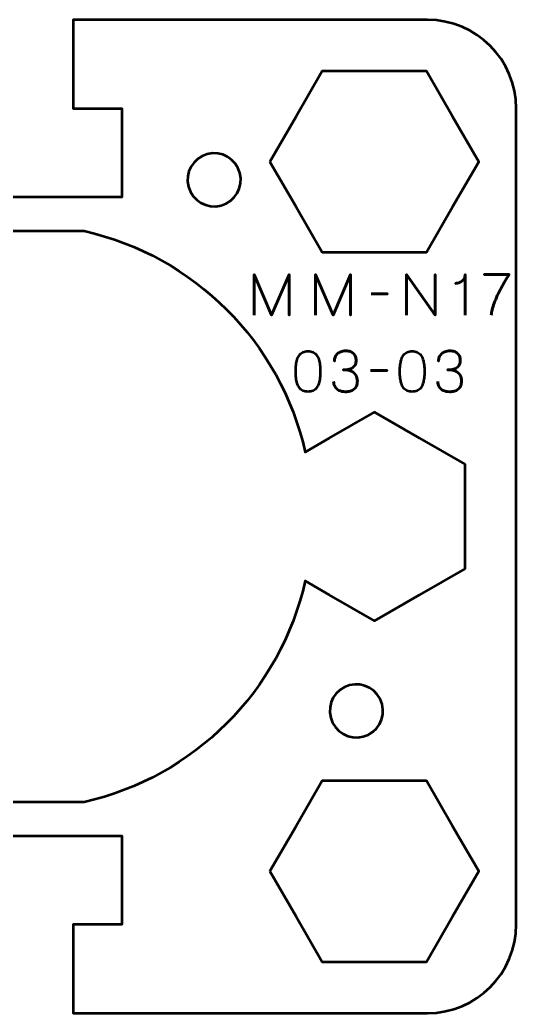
# Model space of a CAD drawing. Header units: centimetres. Extents: x -16.3 to -4.7, y -20.6 to -9.1.
# Drawn here: x -13.5 to -10.7, y -20.65 to -15.05 of the extents above; entities that cross this region are included whole.
import ezdxf

# ---------------------------------------------------------------- set-up
doc = ezdxf.new("R2010")
doc.units = ezdxf.units.CM
doc.header["$MEASUREMENT"] = 0
doc.layers.add('Layer 1', color=7, linetype='Continuous')

msp = doc.modelspace()

# ---------------------------------------------------------------- linework, layer by layer
at = {"layer": 'Layer 1', "lineweight": 53}
for points, knots in [([(-16.3, -20.15), (-16.3, -20.15), (-16.3, -19.50867), (-16.3, -19.50867), (-16.3, -19.50867), (-16.3, -19.50867), (-14.88036, -18.75383), (-14.88036, -18.75383), (-14.88036, -18.75383), (-14.64934, -19.10591), (-14.28729, -19.36435), (-13.86355, -19.4597), (-13.86355, -19.4597), (-13.86355, -19.4597), (-13.13643, -19.45973), (-13.13643, -19.45973), (-13.13643, -19.45973), (-12.51715, -19.32043), (-12.02954, -18.83285), (-11.8902, -18.21361), (-11.8902, -18.21361), (-11.8902, -18.21361), (-11.755, -18.29166), (-11.755, -18.29166), (-11.755, -18.29166), (-11.755, -18.29166), (-11.5, -18.4389), (-11.5, -18.4389), (-11.5, -18.4389), (-11.5, -18.4389), (-11.245, -18.29166), (-11.245, -18.29166), (-11.245, -18.29166), (-11.245, -18.29166), (-10.99, -18.14445), (-10.99, -18.14445), (-10.99, -18.14445), (-10.99, -18.14445), (-10.99, -17.85), (-10.99, -17.85), (-10.99, -17.85), (-10.99, -17.85), (-10.99, -17.55555), (-10.99, -17.55555), (-10.99, -17.55555), (-10.99, -17.55555), (-11.245, -17.40834), (-11.245, -17.40834), (-11.245, -17.40834), (-11.245, -17.40834), (-11.5, -17.2611), (-11.5, -17.2611), (-11.5, -17.2611), (-11.5, -17.2611), (-11.755, -17.40834), (-11.755, -17.40834), (-11.755, -17.40834), (-11.755, -17.40834), (-11.8902, -17.48639), (-11.8902, -17.48639), (-11.8902, -17.48639), (-12.02956, -16.86716), (-12.51716, -16.37959), (-13.13644, -16.24029), (-13.13644, -16.24029), (-13.13644, -16.24029), (-13.86356, -16.24029), (-13.86356, -16.24029), (-13.86356, -16.24029), (-14.48278, -16.37964), (-14.97032, -16.86723), (-15.10964, -17.48648), (-15.10964, -17.48648), (-15.10964, -17.48648), (-15.245, -17.40834), (-15.245, -17.40834), (-15.245, -17.40834), (-15.245, -17.40834), (-15.5, -17.2611), (-15.5, -17.2611), (-15.5, -17.2611), (-15.5, -17.2611), (-15.755, -17.40834), (-15.755, -17.40834), (-15.755, -17.40834), (-15.755, -17.40834), (-16.01, -17.55555), (-16.01, -17.55555), (-16.01, -17.55555), (-16.01, -17.55555), (-16.01, -17.85), (-16.01, -17.85), (-16.01, -17.85), (-16.01, -17.85), (-16.01, -18.14445), (-16.01, -18.14445), (-16.01, -18.14445), (-16.01, -18.14445), (-15.755, -18.29166), (-15.755, -18.29166), (-15.755, -18.29166), (-15.755, -18.29166), (-15.5, -18.4389), (-15.5, -18.4389), (-15.5, -18.4389), (-15.5, -18.4389), (-15.245, -18.29166), (-15.245, -18.29166), (-15.245, -18.29166), (-15.245, -18.29166), (-15.10967, -18.21354), (-15.10967, -18.21354), (-15.10967, -18.21354), (-15.08824, -18.30877), (-15.05854, -18.40086), (-15.02144, -18.48908), (-15.02144, -18.48908), (-15.02144, -18.48908), (-16.3, -19.1689), (-16.3, -19.1689), (-16.3, -19.1689), (-16.3, -19.1689), (-16.3, -15.55), (-16.3, -15.55), (-16.3, -15.55), (-16.3, -15.27391), (-16.07609, -15.05), (-15.8, -15.05), (-15.8, -15.05), (-15.8, -15.05), (-13.8, -15.05), (-13.8, -15.05), (-13.8, -15.05), (-13.8, -15.05), (-13.8, -15.55), (-13.8, -15.55), (-13.8, -15.55), (-13.8, -15.55), (-14.075, -15.55), (-14.075, -15.55), (-14.075, -15.55), (-14.075, -15.55), (-14.075, -16.05), (-14.075, -16.05), (-14.075, -16.05), (-14.075, -16.05), (-12.925, -16.05), (-12.925, -16.05), (-12.925, -16.05), (-12.925, -16.05), (-12.925, -15.55), (-12.925, -15.55), (-12.925, -15.55), (-12.925, -15.55), (-13.2, -15.55), (-13.2, -15.55), (-13.2, -15.55), (-13.2, -15.55), (-13.2, -15.05), (-13.2, -15.05), (-13.2, -15.05), (-13.2, -15.05), (-11.2, -15.05), (-11.2, -15.05), (-11.2, -15.05), (-10.92391, -15.05), (-10.7, -15.27391), (-10.7, -15.55), (-10.7, -15.55), (-10.7, -15.55), (-10.7, -20.15), (-10.7, -20.15), (-10.7, -20.15), (-10.7, -20.42609), (-10.92391, -20.65), (-11.2, -20.65), (-11.2, -20.65), (-11.2, -20.65), (-13.2, -20.65), (-13.2, -20.65), (-13.2, -20.65), (-13.2, -20.65), (-13.2, -20.15), (-13.2, -20.15), (-13.2, -20.15), (-13.2, -20.15), (-12.925, -20.15), (-12.925, -20.15), (-12.925, -20.15), (-12.925, -20.15), (-12.925, -19.65), (-12.925, -19.65), (-12.925, -19.65), (-12.925, -19.65), (-14.075, -19.65), (-14.075, -19.65), (-14.075, -19.65), (-14.075, -19.65), (-14.075, -20.15), (-14.075, -20.15), (-14.075, -20.15), (-14.075, -20.15), (-13.8, -20.15), (-13.8, -20.15), (-13.8, -20.15), (-13.8, -20.15), (-13.8, -20.65), (-13.8, -20.65), (-13.8, -20.65), (-13.8, -20.65), (-15.8, -20.65), (-15.8, -20.65), (-15.8, -20.65), (-16.07609, -20.65), (-16.3, -20.42609), (-16.3, -20.15)], [0, 0, 0, 0, 0.0185185, 0.0185185, 0.0185185, 0.0185185, 0.037037, 0.037037, 0.037037, 0.037037, 0.0555556, 0.0555556, 0.0555556, 0.0555556, 0.0740741, 0.0740741, 0.0740741, 0.0740741, 0.0925926, 0.0925926, 0.0925926, 0.0925926, 0.1111111, 0.1111111, 0.1111111, 0.1111111, 0.1296296, 0.1296296, 0.1296296, 0.1296296, 0.1481481, 0.1481481, 0.1481481, 0.1481481, 0.1666667, 0.1666667, 0.1666667, 0.1666667, 0.1851852, 0.1851852, 0.1851852, 0.1851852, 0.2037037, 0.2037037, 0.2037037, 0.2037037, 0.2222222, 0.2222222, 0.2222222, 0.2222222, 0.2407407, 0.2407407, 0.2407407, 0.2407407, 0.2592593, 0.2592593, 0.2592593, 0.2592593, 0.2777778, 0.2777778, 0.2777778, 0.2777778, 0.2962963, 0.2962963, 0.2962963, 0.2962963, 0.3148148, 0.3148148, 0.3148148, 0.3148148, 0.3333333, 0.3333333, 0.3333333, 0.3333333, 0.3518519, 0.3518519, 0.3518519, 0.3518519, 0.3703704, 0.3703704, 0.3703704, 0.3703704, 0.3888889, 0.3888889, 0.3888889, 0.3888889, 0.4074074, 0.4074074, 0.4074074, 0.4074074, 0.4259259, 0.4259259, 0.4259259, 0.4259259, 0.4444444, 0.4444444, 0.4444444, 0.4444444, 0.462963, 0.462963, 0.462963, 0.462963, 0.4814815, 0.4814815, 0.4814815, 0.4814815, 0.5, 0.5, 0.5, 0.5, 0.5185185, 0.5185185, 0.5185185, 0.5185185, 0.537037, 0.537037, 0.537037, 0.537037, 0.5555556, 0.5555556, 0.5555556, 0.5555556, 0.5740741, 0.5740741, 0.5740741, 0.5740741, 0.5925926, 0.5925926, 0.5925926, 0.5925926, 0.6111111, 0.6111111, 0.6111111, 0.6111111, 0.6296296, 0.6296296, 0.6296296, 0.6296296, 0.6481481, 0.6481481, 0.6481481, 0.6481481, 0.6666667, 0.6666667, 0.6666667, 0.6666667, 0.6851852, 0.6851852, 0.6851852, 0.6851852, 0.7037037, 0.7037037, 0.7037037, 0.7037037, 0.7222222, 0.7222222, 0.7222222, 0.7222222, 0.7407407, 0.7407407, 0.7407407, 0.7407407, 0.7592593, 0.7592593, 0.7592593, 0.7592593, 0.7777778, 0.7777778, 0.7777778, 0.7777778, 0.7962963, 0.7962963, 0.7962963, 0.7962963, 0.8148148, 0.8148148, 0.8148148, 0.8148148, 0.8333333, 0.8333333, 0.8333333, 0.8333333, 0.8518519, 0.8518519, 0.8518519, 0.8518519, 0.8703704, 0.8703704, 0.8703704, 0.8703704, 0.8888889, 0.8888889, 0.8888889, 0.8888889, 0.9074074, 0.9074074, 0.9074074, 0.9074074, 0.9259259, 0.9259259, 0.9259259, 0.9259259, 0.9444444, 0.9444444, 0.9444444, 0.9444444, 0.962963, 0.962963, 0.962963, 0.962963, 0.9814815, 0.9814815, 0.9814815, 0.9814815, 1, 1, 1, 1]), ([(-12.0889, -15.85), (-12.0889, -15.85), (-11.94166, -15.595), (-11.94166, -15.595), (-11.94166, -15.595), (-11.94166, -15.595), (-11.79445, -15.34), (-11.79445, -15.34), (-11.79445, -15.34), (-11.79445, -15.34), (-11.5, -15.34), (-11.5, -15.34), (-11.5, -15.34), (-11.5, -15.34), (-11.20555, -15.34), (-11.20555, -15.34), (-11.20555, -15.34), (-11.20555, -15.34), (-11.05834, -15.595), (-11.05834, -15.595), (-11.05834, -15.595), (-11.05834, -15.595), (-10.9111, -15.85), (-10.9111, -15.85), (-10.9111, -15.85), (-10.9111, -15.85), (-11.05834, -16.105), (-11.05834, -16.105), (-11.05834, -16.105), (-11.05834, -16.105), (-11.20555, -16.36), (-11.20555, -16.36), (-11.20555, -16.36), (-11.20555, -16.36), (-11.5, -16.36), (-11.5, -16.36), (-11.5, -16.36), (-11.5, -16.36), (-11.79445, -16.36), (-11.79445, -16.36), (-11.79445, -16.36), (-11.79445, -16.36), (-11.94166, -16.105), (-11.94166, -16.105), (-11.94166, -16.105), (-11.94166, -16.105), (-12.0889, -15.85), (-12.0889, -15.85)], [0, 0, 0, 0, 0.0833333, 0.0833333, 0.0833333, 0.0833333, 0.1666667, 0.1666667, 0.1666667, 0.1666667, 0.25, 0.25, 0.25, 0.25, 0.3333333, 0.3333333, 0.3333333, 0.3333333, 0.4166667, 0.4166667, 0.4166667, 0.4166667, 0.5, 0.5, 0.5, 0.5, 0.5833333, 0.5833333, 0.5833333, 0.5833333, 0.6666667, 0.6666667, 0.6666667, 0.6666667, 0.75, 0.75, 0.75, 0.75, 0.8333333, 0.8333333, 0.8333333, 0.8333333, 0.9166667, 0.9166667, 0.9166667, 0.9166667, 1, 1, 1, 1]), ([(-12.54878, -15.99048), (-12.57021, -15.91048), (-12.52272, -15.82823), (-12.44273, -15.80679), (-12.44273, -15.80679), (-12.36273, -15.78536), (-12.28048, -15.83285), (-12.25905, -15.91284), (-12.25905, -15.91284), (-12.23761, -15.99284), (-12.2851, -16.07509), (-12.36509, -16.09652), (-12.36509, -16.09652), (-12.44509, -16.11796), (-12.52734, -16.07047), (-12.54878, -15.99048)], [0, 0, 0, 0, 0.25, 0.25, 0.25, 0.25, 0.5, 0.5, 0.5, 0.5, 0.75, 0.75, 0.75, 0.75, 1, 1, 1, 1]), ([(-11.74644, -18.98484), (-11.76787, -18.90485), (-11.72038, -18.8226), (-11.64039, -18.80117), (-11.64039, -18.80117), (-11.5604, -18.77974), (-11.47815, -18.82722), (-11.45671, -18.90721), (-11.45671, -18.90721), (-11.43528, -18.98721), (-11.48277, -19.06946), (-11.56276, -19.09089), (-11.56276, -19.09089), (-11.64275, -19.11232), (-11.725, -19.06484), (-11.74644, -18.98484)], [0, 0, 0, 0, 0.25, 0.25, 0.25, 0.25, 0.5, 0.5, 0.5, 0.5, 0.75, 0.75, 0.75, 0.75, 1, 1, 1, 1]), ([(-12.0889, -19.85), (-12.0889, -19.85), (-11.94166, -19.595), (-11.94166, -19.595), (-11.94166, -19.595), (-11.94166, -19.595), (-11.79445, -19.34), (-11.79445, -19.34), (-11.79445, -19.34), (-11.79445, -19.34), (-11.5, -19.34), (-11.5, -19.34), (-11.5, -19.34), (-11.5, -19.34), (-11.20555, -19.34), (-11.20555, -19.34), (-11.20555, -19.34), (-11.20555, -19.34), (-11.05834, -19.595), (-11.05834, -19.595), (-11.05834, -19.595), (-11.05834, -19.595), (-10.9111, -19.85), (-10.9111, -19.85), (-10.9111, -19.85), (-10.9111, -19.85), (-11.05834, -20.105), (-11.05834, -20.105), (-11.05834, -20.105), (-11.05834, -20.105), (-11.20555, -20.36), (-11.20555, -20.36), (-11.20555, -20.36), (-11.20555, -20.36), (-11.5, -20.36), (-11.5, -20.36), (-11.5, -20.36), (-11.5, -20.36), (-11.79445, -20.36), (-11.79445, -20.36), (-11.79445, -20.36), (-11.79445, -20.36), (-11.94166, -20.105), (-11.94166, -20.105), (-11.94166, -20.105), (-11.94166, -20.105), (-12.0889, -19.85), (-12.0889, -19.85)], [0, 0, 0, 0, 0.0833333, 0.0833333, 0.0833333, 0.0833333, 0.1666667, 0.1666667, 0.1666667, 0.1666667, 0.25, 0.25, 0.25, 0.25, 0.3333333, 0.3333333, 0.3333333, 0.3333333, 0.4166667, 0.4166667, 0.4166667, 0.4166667, 0.5, 0.5, 0.5, 0.5, 0.5833333, 0.5833333, 0.5833333, 0.5833333, 0.6666667, 0.6666667, 0.6666667, 0.6666667, 0.75, 0.75, 0.75, 0.75, 0.8333333, 0.8333333, 0.8333333, 0.8333333, 0.9166667, 0.9166667, 0.9166667, 0.9166667, 1, 1, 1, 1])]:
    msp.add_open_spline(points, degree=3, knots=knots, dxfattribs=at)
at = {"layer": 'Layer 1', "color": 5, "lineweight": 53}
for points, knots in [([(-12.17834, -16.71496), (-12.17834, -16.71496), (-12.17834, -16.48604), (-12.17834, -16.48604), (-12.17834, -16.48604), (-12.17834, -16.48604), (-12.07991, -16.71496), (-12.07991, -16.71496), (-12.07991, -16.71496), (-12.07991, -16.71496), (-11.98117, -16.48604), (-11.98117, -16.48604), (-11.98117, -16.48604), (-11.98117, -16.48604), (-11.98117, -16.71496), (-11.98117, -16.71496), (-11.98117, -16.71496), (-11.98117, -16.71496), (-11.98117, -16.48604), (-11.98117, -16.48604), (-11.98117, -16.48604), (-11.98117, -16.48604), (-12.07991, -16.71496), (-12.07991, -16.71496), (-12.07991, -16.71496), (-12.07991, -16.71496), (-12.17834, -16.48604), (-12.17834, -16.48604), (-12.17834, -16.48604), (-12.17834, -16.48604), (-12.17834, -16.71496), (-12.17834, -16.71496)], [0, 0, 0, 0, 0.125, 0.125, 0.125, 0.125, 0.25, 0.25, 0.25, 0.25, 0.375, 0.375, 0.375, 0.375, 0.5, 0.5, 0.5, 0.5, 0.625, 0.625, 0.625, 0.625, 0.75, 0.75, 0.75, 0.75, 0.875, 0.875, 0.875, 0.875, 1, 1, 1, 1]), ([(-11.83131, -16.71496), (-11.83131, -16.71496), (-11.83131, -16.48604), (-11.83131, -16.48604), (-11.83131, -16.48604), (-11.83131, -16.48604), (-11.73288, -16.71496), (-11.73288, -16.71496), (-11.73288, -16.71496), (-11.73288, -16.71496), (-11.63414, -16.48604), (-11.63414, -16.48604), (-11.63414, -16.48604), (-11.63414, -16.48604), (-11.63414, -16.71496), (-11.63414, -16.71496), (-11.63414, -16.71496), (-11.63414, -16.71496), (-11.63414, -16.48604), (-11.63414, -16.48604), (-11.63414, -16.48604), (-11.63414, -16.48604), (-11.73288, -16.71496), (-11.73288, -16.71496), (-11.73288, -16.71496), (-11.73288, -16.71496), (-11.83131, -16.48604), (-11.83131, -16.48604), (-11.83131, -16.48604), (-11.83131, -16.48604), (-11.83131, -16.71496), (-11.83131, -16.71496)], [0, 0, 0, 0, 0.125, 0.125, 0.125, 0.125, 0.25, 0.25, 0.25, 0.25, 0.375, 0.375, 0.375, 0.375, 0.5, 0.5, 0.5, 0.5, 0.625, 0.625, 0.625, 0.625, 0.75, 0.75, 0.75, 0.75, 0.875, 0.875, 0.875, 0.875, 1, 1, 1, 1]), ([(-11.31918, -16.71496), (-11.31918, -16.71496), (-11.31918, -16.48604), (-11.31918, -16.48604), (-11.31918, -16.48604), (-11.31918, -16.48604), (-11.15598, -16.71496), (-11.15598, -16.71496), (-11.15598, -16.71496), (-11.15598, -16.71496), (-11.15598, -16.48604), (-11.15598, -16.48604), (-11.15598, -16.48604), (-11.15598, -16.48604), (-11.15598, -16.71496), (-11.15598, -16.71496), (-11.15598, -16.71496), (-11.15598, -16.71496), (-11.31918, -16.48604), (-11.31918, -16.48604), (-11.31918, -16.48604), (-11.31918, -16.48604), (-11.31918, -16.71496), (-11.31918, -16.71496)], [0, 0, 0, 0, 0.1666667, 0.1666667, 0.1666667, 0.1666667, 0.3333333, 0.3333333, 0.3333333, 0.3333333, 0.5, 0.5, 0.5, 0.5, 0.6666667, 0.6666667, 0.6666667, 0.6666667, 0.8333333, 0.8333333, 0.8333333, 0.8333333, 1, 1, 1, 1]), ([(-10.98802, -16.71496), (-10.98802, -16.71496), (-10.98802, -16.48604), (-10.98802, -16.48604), (-10.98802, -16.48604), (-10.98808, -16.49382), (-10.98945, -16.50049), (-10.9921, -16.50604), (-10.9921, -16.50604), (-10.99469, -16.51165), (-10.99813, -16.51626), (-11.00237, -16.51996), (-11.00237, -16.51996), (-11.0066, -16.52367), (-11.01115, -16.52663), (-11.01602, -16.52885), (-11.01602, -16.52885), (-11.02089, -16.53102), (-11.0256, -16.53266), (-11.03015, -16.53367), (-11.03015, -16.53367), (-11.03475, -16.53473), (-11.03867, -16.53536), (-11.042, -16.53557), (-11.042, -16.53557), (-11.03867, -16.53536), (-11.03475, -16.53473), (-11.03015, -16.53367), (-11.03015, -16.53367), (-11.0256, -16.53266), (-11.02089, -16.53102), (-11.01602, -16.52885), (-11.01602, -16.52885), (-11.01115, -16.52663), (-11.0066, -16.52367), (-11.00237, -16.51996), (-11.00237, -16.51996), (-10.99813, -16.51626), (-10.99469, -16.51165), (-10.9921, -16.50604), (-10.9921, -16.50604), (-10.98945, -16.50049), (-10.98808, -16.49382), (-10.98802, -16.48604), (-10.98802, -16.48604), (-10.98802, -16.48604), (-10.98802, -16.71496), (-10.98802, -16.71496)], [0, 0, 0, 0, 0.0833333, 0.0833333, 0.0833333, 0.0833333, 0.1666667, 0.1666667, 0.1666667, 0.1666667, 0.25, 0.25, 0.25, 0.25, 0.3333333, 0.3333333, 0.3333333, 0.3333333, 0.4166667, 0.4166667, 0.4166667, 0.4166667, 0.5, 0.5, 0.5, 0.5, 0.5833333, 0.5833333, 0.5833333, 0.5833333, 0.6666667, 0.6666667, 0.6666667, 0.6666667, 0.75, 0.75, 0.75, 0.75, 0.8333333, 0.8333333, 0.8333333, 0.8333333, 0.9166667, 0.9166667, 0.9166667, 0.9166667, 1, 1, 1, 1]), ([(-10.84006, -16.71496), (-10.83991, -16.70612), (-10.83837, -16.69591), (-10.83546, -16.68427), (-10.83546, -16.68427), (-10.83255, -16.67257), (-10.82858, -16.65998), (-10.82355, -16.64649), (-10.82355, -16.64649), (-10.81853, -16.63299), (-10.81271, -16.61913), (-10.80615, -16.60479), (-10.80615, -16.60479), (-10.79964, -16.59045), (-10.7926, -16.57627), (-10.78514, -16.56214), (-10.78514, -16.56214), (-10.77768, -16.54801), (-10.77006, -16.53446), (-10.76228, -16.5215), (-10.76228, -16.5215), (-10.7545, -16.50858), (-10.74688, -16.49678), (-10.73942, -16.48604), (-10.73942, -16.48604), (-10.73942, -16.48604), (-10.88134, -16.48604), (-10.88134, -16.48604), (-10.88134, -16.48604), (-10.88134, -16.48604), (-10.73942, -16.48604), (-10.73942, -16.48604), (-10.73942, -16.48604), (-10.74688, -16.49678), (-10.7545, -16.50858), (-10.76228, -16.5215), (-10.76228, -16.5215), (-10.77006, -16.53446), (-10.77768, -16.54801), (-10.78514, -16.56214), (-10.78514, -16.56214), (-10.7926, -16.57627), (-10.79964, -16.59045), (-10.80615, -16.60479), (-10.80615, -16.60479), (-10.81271, -16.61913), (-10.81853, -16.63299), (-10.82355, -16.64649), (-10.82355, -16.64649), (-10.82858, -16.65998), (-10.83255, -16.67257), (-10.83546, -16.68427), (-10.83546, -16.68427), (-10.83837, -16.69591), (-10.83991, -16.70612), (-10.84006, -16.71496)], [0, 0, 0, 0, 0.0714286, 0.0714286, 0.0714286, 0.0714286, 0.1428571, 0.1428571, 0.1428571, 0.1428571, 0.2142857, 0.2142857, 0.2142857, 0.2142857, 0.2857143, 0.2857143, 0.2857143, 0.2857143, 0.3571429, 0.3571429, 0.3571429, 0.3571429, 0.4285714, 0.4285714, 0.4285714, 0.4285714, 0.5, 0.5, 0.5, 0.5, 0.5714286, 0.5714286, 0.5714286, 0.5714286, 0.6428571, 0.6428571, 0.6428571, 0.6428571, 0.7142857, 0.7142857, 0.7142857, 0.7142857, 0.7857143, 0.7857143, 0.7857143, 0.7857143, 0.8571429, 0.8571429, 0.8571429, 0.8571429, 0.9285714, 0.9285714, 0.9285714, 0.9285714, 1, 1, 1, 1]), ([(-11.51857, -16.59526), (-11.51857, -16.59526), (-11.42618, -16.59526), (-11.42618, -16.59526), (-11.42618, -16.59526), (-11.42618, -16.59526), (-11.51857, -16.59526), (-11.51857, -16.59526)], [0, 0, 0, 0, 0.5, 0.5, 0.5, 0.5, 1, 1, 1, 1]), ([(-11.87433, -17.14644), (-11.86322, -17.14639), (-11.85364, -17.14443), (-11.84565, -17.14062), (-11.84565, -17.14062), (-11.83772, -17.13681), (-11.8311, -17.13136), (-11.82581, -17.12443), (-11.82581, -17.12443), (-11.82057, -17.11744), (-11.81644, -17.10919), (-11.81337, -17.09966), (-11.81337, -17.09966), (-11.81036, -17.09014), (-11.80819, -17.07971), (-11.80697, -17.06828), (-11.80697, -17.06828), (-11.8057, -17.05685), (-11.80507, -17.04484), (-11.80512, -17.03214), (-11.80512, -17.03214), (-11.80507, -17.01949), (-11.8057, -17.00748), (-11.80697, -16.9961), (-11.80697, -16.9961), (-11.80819, -16.98473), (-11.81036, -16.97425), (-11.81337, -16.96472), (-11.81337, -16.96472), (-11.81644, -16.95525), (-11.82057, -16.947), (-11.82581, -16.93996), (-11.82581, -16.93996), (-11.8311, -16.93297), (-11.83772, -16.92752), (-11.84565, -16.92371), (-11.84565, -16.92371), (-11.85364, -16.91985), (-11.86322, -16.91789), (-11.87433, -16.91784), (-11.87433, -16.91784), (-11.88545, -16.91789), (-11.89503, -16.91985), (-11.90302, -16.92371), (-11.90302, -16.92371), (-11.91095, -16.92752), (-11.91757, -16.93297), (-11.92286, -16.93996), (-11.92286, -16.93996), (-11.9281, -16.947), (-11.93223, -16.95525), (-11.93529, -16.96472), (-11.93529, -16.96472), (-11.93831, -16.97425), (-11.94048, -16.98473), (-11.9417, -16.9961), (-11.9417, -16.9961), (-11.94297, -17.00748), (-11.9436, -17.01949), (-11.94355, -17.03214), (-11.94355, -17.03214), (-11.9436, -17.04484), (-11.94297, -17.05685), (-11.9417, -17.06828), (-11.9417, -17.06828), (-11.94048, -17.07971), (-11.93831, -17.09014), (-11.93529, -17.09966), (-11.93529, -17.09966), (-11.93223, -17.10919), (-11.9281, -17.11744), (-11.92286, -17.12443), (-11.92286, -17.12443), (-11.91757, -17.13136), (-11.91095, -17.13681), (-11.90302, -17.14062), (-11.90302, -17.14062), (-11.89503, -17.14443), (-11.88545, -17.14639), (-11.87433, -17.14644)], [0, 0, 0, 0, 0.05, 0.05, 0.05, 0.05, 0.1, 0.1, 0.1, 0.1, 0.15, 0.15, 0.15, 0.15, 0.2, 0.2, 0.2, 0.2, 0.25, 0.25, 0.25, 0.25, 0.3, 0.3, 0.3, 0.3, 0.35, 0.35, 0.35, 0.35, 0.4, 0.4, 0.4, 0.4, 0.45, 0.45, 0.45, 0.45, 0.5, 0.5, 0.5, 0.5, 0.55, 0.55, 0.55, 0.55, 0.6, 0.6, 0.6, 0.6, 0.65, 0.65, 0.65, 0.65, 0.7, 0.7, 0.7, 0.7, 0.75, 0.75, 0.75, 0.75, 0.8, 0.8, 0.8, 0.8, 0.85, 0.85, 0.85, 0.85, 0.9, 0.9, 0.9, 0.9, 0.95, 0.95, 0.95, 0.95, 1, 1, 1, 1]), ([(-11.87433, -17.14644), (-11.86322, -17.14639), (-11.85364, -17.14443), (-11.84565, -17.14062), (-11.84565, -17.14062), (-11.83772, -17.13681), (-11.8311, -17.13136), (-11.82581, -17.12443), (-11.82581, -17.12443), (-11.82057, -17.11744), (-11.81644, -17.10919), (-11.81337, -17.09966), (-11.81337, -17.09966), (-11.81036, -17.09014), (-11.80819, -17.07971), (-11.80697, -17.06828), (-11.80697, -17.06828), (-11.8057, -17.05685), (-11.80507, -17.04484), (-11.80512, -17.03214), (-11.80512, -17.03214), (-11.80507, -17.01949), (-11.8057, -17.00748), (-11.80697, -16.9961), (-11.80697, -16.9961), (-11.80819, -16.98473), (-11.81036, -16.97425), (-11.81337, -16.96472), (-11.81337, -16.96472), (-11.81644, -16.95525), (-11.82057, -16.947), (-11.82581, -16.93996), (-11.82581, -16.93996), (-11.8311, -16.93297), (-11.83772, -16.92752), (-11.84565, -16.92371), (-11.84565, -16.92371), (-11.85364, -16.91985), (-11.86322, -16.91789), (-11.87433, -16.91784), (-11.87433, -16.91784), (-11.88545, -16.91789), (-11.89503, -16.91985), (-11.90302, -16.92371), (-11.90302, -16.92371), (-11.91095, -16.92752), (-11.91757, -16.93297), (-11.92286, -16.93996), (-11.92286, -16.93996), (-11.9281, -16.947), (-11.93223, -16.95525), (-11.93529, -16.96472), (-11.93529, -16.96472), (-11.93831, -16.97425), (-11.94048, -16.98473), (-11.9417, -16.9961), (-11.9417, -16.9961), (-11.94297, -17.00748), (-11.9436, -17.01949), (-11.94355, -17.03214), (-11.94355, -17.03214), (-11.9436, -17.04484), (-11.94297, -17.05685), (-11.9417, -17.06828), (-11.9417, -17.06828), (-11.94048, -17.07971), (-11.93831, -17.09014), (-11.93529, -17.09966), (-11.93529, -17.09966), (-11.93223, -17.10919), (-11.9281, -17.11744), (-11.92286, -17.12443), (-11.92286, -17.12443), (-11.91757, -17.13136), (-11.91095, -17.13681), (-11.90302, -17.14062), (-11.90302, -17.14062), (-11.89503, -17.14443), (-11.88545, -17.14639), (-11.87433, -17.14644)], [0, 0, 0, 0, 0.05, 0.05, 0.05, 0.05, 0.1, 0.1, 0.1, 0.1, 0.15, 0.15, 0.15, 0.15, 0.2, 0.2, 0.2, 0.2, 0.25, 0.25, 0.25, 0.25, 0.3, 0.3, 0.3, 0.3, 0.35, 0.35, 0.35, 0.35, 0.4, 0.4, 0.4, 0.4, 0.45, 0.45, 0.45, 0.45, 0.5, 0.5, 0.5, 0.5, 0.55, 0.55, 0.55, 0.55, 0.6, 0.6, 0.6, 0.6, 0.65, 0.65, 0.65, 0.65, 0.7, 0.7, 0.7, 0.7, 0.75, 0.75, 0.75, 0.75, 0.8, 0.8, 0.8, 0.8, 0.85, 0.85, 0.85, 0.85, 0.9, 0.9, 0.9, 0.9, 0.95, 0.95, 0.95, 0.95, 1, 1, 1, 1]), ([(-11.72987, -17.08897), (-11.72982, -17.1004), (-11.72717, -17.11035), (-11.72193, -17.11898), (-11.72193, -17.11898), (-11.71669, -17.12755), (-11.70923, -17.13427), (-11.6995, -17.13908), (-11.6995, -17.13908), (-11.68976, -17.1439), (-11.67806, -17.14633), (-11.66446, -17.14644), (-11.66446, -17.14644), (-11.65425, -17.14644), (-11.64499, -17.14538), (-11.63658, -17.14316), (-11.63658, -17.14316), (-11.62822, -17.14094), (-11.62102, -17.1375), (-11.61493, -17.13279), (-11.61493, -17.13279), (-11.60885, -17.12808), (-11.60419, -17.12199), (-11.60086, -17.11458), (-11.60086, -17.11458), (-11.59758, -17.10712), (-11.59594, -17.09818), (-11.59588, -17.0877), (-11.59588, -17.0877), (-11.59583, -17.07373), (-11.59869, -17.06193), (-11.60435, -17.05235), (-11.60435, -17.05235), (-11.61001, -17.04278), (-11.6188, -17.03558), (-11.6306, -17.03066), (-11.6306, -17.03066), (-11.6424, -17.02574), (-11.65753, -17.02325), (-11.67589, -17.02325), (-11.67589, -17.02325), (-11.66219, -17.0233), (-11.65071, -17.02203), (-11.64134, -17.01944), (-11.64134, -17.01944), (-11.63203, -17.01685), (-11.62457, -17.0132), (-11.61896, -17.00843), (-11.61896, -17.00843), (-11.61335, -17.00372), (-11.60927, -16.99811), (-11.60684, -16.99166), (-11.60684, -16.99166), (-11.60435, -16.98526), (-11.60313, -16.97822), (-11.60319, -16.97054), (-11.60319, -16.97054), (-11.60313, -16.96287), (-11.60419, -16.95578), (-11.60631, -16.94922), (-11.60631, -16.94922), (-11.60837, -16.94266), (-11.61176, -16.93689), (-11.61636, -16.93197), (-11.61636, -16.93197), (-11.62097, -16.92705), (-11.62705, -16.92318), (-11.63451, -16.92043), (-11.63451, -16.92043), (-11.64203, -16.91768), (-11.65118, -16.91631), (-11.66192, -16.91625), (-11.66192, -16.91625), (-11.67261, -16.91631), (-11.68198, -16.91789), (-11.68992, -16.92096), (-11.68992, -16.92096), (-11.69791, -16.92403), (-11.70447, -16.92821), (-11.70976, -16.93356), (-11.70976, -16.93356), (-11.715, -16.9389), (-11.71892, -16.94499), (-11.72151, -16.95187), (-11.72151, -16.95187), (-11.72415, -16.95874), (-11.72542, -16.96605), (-11.72542, -16.97372), (-11.72542, -16.97372), (-11.72542, -16.96605), (-11.72415, -16.95874), (-11.72151, -16.95187), (-11.72151, -16.95187), (-11.71892, -16.94499), (-11.715, -16.9389), (-11.70976, -16.93356), (-11.70976, -16.93356), (-11.70447, -16.92821), (-11.69791, -16.92403), (-11.68992, -16.92096), (-11.68992, -16.92096), (-11.68198, -16.91789), (-11.67261, -16.91631), (-11.66192, -16.91625), (-11.66192, -16.91625), (-11.65118, -16.91631), (-11.64203, -16.91768), (-11.63451, -16.92043), (-11.63451, -16.92043), (-11.62705, -16.92318), (-11.62097, -16.92705), (-11.61636, -16.93197), (-11.61636, -16.93197), (-11.61176, -16.93689), (-11.60837, -16.94266), (-11.60631, -16.94922), (-11.60631, -16.94922), (-11.60419, -16.95578), (-11.60313, -16.96287), (-11.60319, -16.97054), (-11.60319, -16.97054), (-11.60313, -16.97822), (-11.60435, -16.98526), (-11.60684, -16.99166), (-11.60684, -16.99166), (-11.60927, -16.99811), (-11.61335, -17.00372), (-11.61896, -17.00843), (-11.61896, -17.00843), (-11.62457, -17.0132), (-11.63203, -17.01685), (-11.64134, -17.01944), (-11.64134, -17.01944), (-11.65071, -17.02203), (-11.66219, -17.0233), (-11.67589, -17.02325), (-11.67589, -17.02325), (-11.65753, -17.02325), (-11.6424, -17.02574), (-11.6306, -17.03066), (-11.6306, -17.03066), (-11.6188, -17.03558), (-11.61001, -17.04278), (-11.60435, -17.05235), (-11.60435, -17.05235), (-11.59869, -17.06193), (-11.59583, -17.07373), (-11.59588, -17.0877), (-11.59588, -17.0877), (-11.59594, -17.09818), (-11.59758, -17.10712), (-11.60086, -17.11458), (-11.60086, -17.11458), (-11.60419, -17.12199), (-11.60885, -17.12808), (-11.61493, -17.13279), (-11.61493, -17.13279), (-11.62102, -17.1375), (-11.62822, -17.14094), (-11.63658, -17.14316), (-11.63658, -17.14316), (-11.64499, -17.14538), (-11.65425, -17.14644), (-11.66446, -17.14644), (-11.66446, -17.14644), (-11.67806, -17.14633), (-11.68976, -17.1439), (-11.6995, -17.13908), (-11.6995, -17.13908), (-11.70923, -17.13427), (-11.71669, -17.12755), (-11.72193, -17.11898), (-11.72193, -17.11898), (-11.72717, -17.11035), (-11.72982, -17.1004), (-11.72987, -17.08897)], [0, 0, 0, 0, 0.0227273, 0.0227273, 0.0227273, 0.0227273, 0.0454545, 0.0454545, 0.0454545, 0.0454545, 0.0681818, 0.0681818, 0.0681818, 0.0681818, 0.0909091, 0.0909091, 0.0909091, 0.0909091, 0.1136364, 0.1136364, 0.1136364, 0.1136364, 0.1363636, 0.1363636, 0.1363636, 0.1363636, 0.1590909, 0.1590909, 0.1590909, 0.1590909, 0.1818182, 0.1818182, 0.1818182, 0.1818182, 0.2045455, 0.2045455, 0.2045455, 0.2045455, 0.2272727, 0.2272727, 0.2272727, 0.2272727, 0.25, 0.25, 0.25, 0.25, 0.2727273, 0.2727273, 0.2727273, 0.2727273, 0.2954545, 0.2954545, 0.2954545, 0.2954545, 0.3181818, 0.3181818, 0.3181818, 0.3181818, 0.3409091, 0.3409091, 0.3409091, 0.3409091, 0.3636364, 0.3636364, 0.3636364, 0.3636364, 0.3863636, 0.3863636, 0.3863636, 0.3863636, 0.4090909, 0.4090909, 0.4090909, 0.4090909, 0.4318182, 0.4318182, 0.4318182, 0.4318182, 0.4545455, 0.4545455, 0.4545455, 0.4545455, 0.4772727, 0.4772727, 0.4772727, 0.4772727, 0.5, 0.5, 0.5, 0.5, 0.5227273, 0.5227273, 0.5227273, 0.5227273, 0.5454545, 0.5454545, 0.5454545, 0.5454545, 0.5681818, 0.5681818, 0.5681818, 0.5681818, 0.5909091, 0.5909091, 0.5909091, 0.5909091, 0.6136364, 0.6136364, 0.6136364, 0.6136364, 0.6363636, 0.6363636, 0.6363636, 0.6363636, 0.6590909, 0.6590909, 0.6590909, 0.6590909, 0.6818182, 0.6818182, 0.6818182, 0.6818182, 0.7045455, 0.7045455, 0.7045455, 0.7045455, 0.7272727, 0.7272727, 0.7272727, 0.7272727, 0.75, 0.75, 0.75, 0.75, 0.7727273, 0.7727273, 0.7727273, 0.7727273, 0.7954545, 0.7954545, 0.7954545, 0.7954545, 0.8181818, 0.8181818, 0.8181818, 0.8181818, 0.8409091, 0.8409091, 0.8409091, 0.8409091, 0.8636364, 0.8636364, 0.8636364, 0.8636364, 0.8863636, 0.8863636, 0.8863636, 0.8863636, 0.9090909, 0.9090909, 0.9090909, 0.9090909, 0.9318182, 0.9318182, 0.9318182, 0.9318182, 0.9545455, 0.9545455, 0.9545455, 0.9545455, 0.9772727, 0.9772727, 0.9772727, 0.9772727, 1, 1, 1, 1]), ([(-11.28663, -17.14644), (-11.27552, -17.14639), (-11.26594, -17.14443), (-11.25795, -17.14062), (-11.25795, -17.14062), (-11.25002, -17.13681), (-11.2434, -17.13136), (-11.23811, -17.12443), (-11.23811, -17.12443), (-11.23287, -17.11744), (-11.22874, -17.10919), (-11.22567, -17.09966), (-11.22567, -17.09966), (-11.22266, -17.09014), (-11.22049, -17.07971), (-11.21927, -17.06828), (-11.21927, -17.06828), (-11.218, -17.05685), (-11.21737, -17.04484), (-11.21742, -17.03214), (-11.21742, -17.03214), (-11.21737, -17.01949), (-11.218, -17.00748), (-11.21927, -16.9961), (-11.21927, -16.9961), (-11.22049, -16.98473), (-11.22266, -16.97425), (-11.22567, -16.96472), (-11.22567, -16.96472), (-11.22874, -16.95525), (-11.23287, -16.947), (-11.23811, -16.93996), (-11.23811, -16.93996), (-11.2434, -16.93297), (-11.25002, -16.92752), (-11.25795, -16.92371), (-11.25795, -16.92371), (-11.26594, -16.91985), (-11.27552, -16.91789), (-11.28663, -16.91784), (-11.28663, -16.91784), (-11.29775, -16.91789), (-11.30733, -16.91985), (-11.31532, -16.92371), (-11.31532, -16.92371), (-11.32325, -16.92752), (-11.32987, -16.93297), (-11.33516, -16.93996), (-11.33516, -16.93996), (-11.3404, -16.947), (-11.34453, -16.95525), (-11.34759, -16.96472), (-11.34759, -16.96472), (-11.35061, -16.97425), (-11.35278, -16.98473), (-11.354, -16.9961), (-11.354, -16.9961), (-11.35527, -17.00748), (-11.3559, -17.01949), (-11.35585, -17.03214), (-11.35585, -17.03214), (-11.3559, -17.04484), (-11.35527, -17.05685), (-11.354, -17.06828), (-11.354, -17.06828), (-11.35278, -17.07971), (-11.35061, -17.09014), (-11.34759, -17.09966), (-11.34759, -17.09966), (-11.34453, -17.10919), (-11.3404, -17.11744), (-11.33516, -17.12443), (-11.33516, -17.12443), (-11.32987, -17.13136), (-11.32325, -17.13681), (-11.31532, -17.14062), (-11.31532, -17.14062), (-11.30733, -17.14443), (-11.29775, -17.14639), (-11.28663, -17.14644)], [0, 0, 0, 0, 0.05, 0.05, 0.05, 0.05, 0.1, 0.1, 0.1, 0.1, 0.15, 0.15, 0.15, 0.15, 0.2, 0.2, 0.2, 0.2, 0.25, 0.25, 0.25, 0.25, 0.3, 0.3, 0.3, 0.3, 0.35, 0.35, 0.35, 0.35, 0.4, 0.4, 0.4, 0.4, 0.45, 0.45, 0.45, 0.45, 0.5, 0.5, 0.5, 0.5, 0.55, 0.55, 0.55, 0.55, 0.6, 0.6, 0.6, 0.6, 0.65, 0.65, 0.65, 0.65, 0.7, 0.7, 0.7, 0.7, 0.75, 0.75, 0.75, 0.75, 0.8, 0.8, 0.8, 0.8, 0.85, 0.85, 0.85, 0.85, 0.9, 0.9, 0.9, 0.9, 0.95, 0.95, 0.95, 0.95, 1, 1, 1, 1]), ([(-11.28663, -17.14644), (-11.27552, -17.14639), (-11.26594, -17.14443), (-11.25795, -17.14062), (-11.25795, -17.14062), (-11.25002, -17.13681), (-11.2434, -17.13136), (-11.23811, -17.12443), (-11.23811, -17.12443), (-11.23287, -17.11744), (-11.22874, -17.10919), (-11.22567, -17.09966), (-11.22567, -17.09966), (-11.22266, -17.09014), (-11.22049, -17.07971), (-11.21927, -17.06828), (-11.21927, -17.06828), (-11.218, -17.05685), (-11.21737, -17.04484), (-11.21742, -17.03214), (-11.21742, -17.03214), (-11.21737, -17.01949), (-11.218, -17.00748), (-11.21927, -16.9961), (-11.21927, -16.9961), (-11.22049, -16.98473), (-11.22266, -16.97425), (-11.22567, -16.96472), (-11.22567, -16.96472), (-11.22874, -16.95525), (-11.23287, -16.947), (-11.23811, -16.93996), (-11.23811, -16.93996), (-11.2434, -16.93297), (-11.25002, -16.92752), (-11.25795, -16.92371), (-11.25795, -16.92371), (-11.26594, -16.91985), (-11.27552, -16.91789), (-11.28663, -16.91784), (-11.28663, -16.91784), (-11.29775, -16.91789), (-11.30733, -16.91985), (-11.31532, -16.92371), (-11.31532, -16.92371), (-11.32325, -16.92752), (-11.32987, -16.93297), (-11.33516, -16.93996), (-11.33516, -16.93996), (-11.3404, -16.947), (-11.34453, -16.95525), (-11.34759, -16.96472), (-11.34759, -16.96472), (-11.35061, -16.97425), (-11.35278, -16.98473), (-11.354, -16.9961), (-11.354, -16.9961), (-11.35527, -17.00748), (-11.3559, -17.01949), (-11.35585, -17.03214), (-11.35585, -17.03214), (-11.3559, -17.04484), (-11.35527, -17.05685), (-11.354, -17.06828), (-11.354, -17.06828), (-11.35278, -17.07971), (-11.35061, -17.09014), (-11.34759, -17.09966), (-11.34759, -17.09966), (-11.34453, -17.10919), (-11.3404, -17.11744), (-11.33516, -17.12443), (-11.33516, -17.12443), (-11.32987, -17.13136), (-11.32325, -17.13681), (-11.31532, -17.14062), (-11.31532, -17.14062), (-11.30733, -17.14443), (-11.29775, -17.14639), (-11.28663, -17.14644)], [0, 0, 0, 0, 0.05, 0.05, 0.05, 0.05, 0.1, 0.1, 0.1, 0.1, 0.15, 0.15, 0.15, 0.15, 0.2, 0.2, 0.2, 0.2, 0.25, 0.25, 0.25, 0.25, 0.3, 0.3, 0.3, 0.3, 0.35, 0.35, 0.35, 0.35, 0.4, 0.4, 0.4, 0.4, 0.45, 0.45, 0.45, 0.45, 0.5, 0.5, 0.5, 0.5, 0.55, 0.55, 0.55, 0.55, 0.6, 0.6, 0.6, 0.6, 0.65, 0.65, 0.65, 0.65, 0.7, 0.7, 0.7, 0.7, 0.75, 0.75, 0.75, 0.75, 0.8, 0.8, 0.8, 0.8, 0.85, 0.85, 0.85, 0.85, 0.9, 0.9, 0.9, 0.9, 0.95, 0.95, 0.95, 0.95, 1, 1, 1, 1]), ([(-11.14217, -17.08897), (-11.14212, -17.1004), (-11.13947, -17.11035), (-11.13423, -17.11898), (-11.13423, -17.11898), (-11.12899, -17.12755), (-11.12153, -17.13427), (-11.1118, -17.13908), (-11.1118, -17.13908), (-11.10206, -17.1439), (-11.09036, -17.14633), (-11.07676, -17.14644), (-11.07676, -17.14644), (-11.06655, -17.14644), (-11.05729, -17.14538), (-11.04888, -17.14316), (-11.04888, -17.14316), (-11.04052, -17.14094), (-11.03332, -17.1375), (-11.02723, -17.13279), (-11.02723, -17.13279), (-11.02115, -17.12808), (-11.01649, -17.12199), (-11.01316, -17.11458), (-11.01316, -17.11458), (-11.00988, -17.10712), (-11.00824, -17.09818), (-11.00818, -17.0877), (-11.00818, -17.0877), (-11.00813, -17.07373), (-11.01099, -17.06193), (-11.01665, -17.05235), (-11.01665, -17.05235), (-11.02231, -17.04278), (-11.0311, -17.03558), (-11.0429, -17.03066), (-11.0429, -17.03066), (-11.0547, -17.02574), (-11.06983, -17.02325), (-11.08819, -17.02325), (-11.08819, -17.02325), (-11.07449, -17.0233), (-11.06301, -17.02203), (-11.05364, -17.01944), (-11.05364, -17.01944), (-11.04433, -17.01685), (-11.03687, -17.0132), (-11.03126, -17.00843), (-11.03126, -17.00843), (-11.02565, -17.00372), (-11.02157, -16.99811), (-11.01914, -16.99166), (-11.01914, -16.99166), (-11.01665, -16.98526), (-11.01543, -16.97822), (-11.01549, -16.97054), (-11.01549, -16.97054), (-11.01543, -16.96287), (-11.01649, -16.95578), (-11.01861, -16.94922), (-11.01861, -16.94922), (-11.02067, -16.94266), (-11.02406, -16.93689), (-11.02866, -16.93197), (-11.02866, -16.93197), (-11.03327, -16.92705), (-11.03935, -16.92318), (-11.04681, -16.92043), (-11.04681, -16.92043), (-11.05433, -16.91768), (-11.06348, -16.91631), (-11.07422, -16.91625), (-11.07422, -16.91625), (-11.08491, -16.91631), (-11.09428, -16.91789), (-11.10222, -16.92096), (-11.10222, -16.92096), (-11.11021, -16.92403), (-11.11677, -16.92821), (-11.12206, -16.93356), (-11.12206, -16.93356), (-11.1273, -16.9389), (-11.13122, -16.94499), (-11.13381, -16.95187), (-11.13381, -16.95187), (-11.13645, -16.95874), (-11.13772, -16.96605), (-11.13772, -16.97372), (-11.13772, -16.97372), (-11.13772, -16.96605), (-11.13645, -16.95874), (-11.13381, -16.95187), (-11.13381, -16.95187), (-11.13122, -16.94499), (-11.1273, -16.9389), (-11.12206, -16.93356), (-11.12206, -16.93356), (-11.11677, -16.92821), (-11.11021, -16.92403), (-11.10222, -16.92096), (-11.10222, -16.92096), (-11.09428, -16.91789), (-11.08491, -16.91631), (-11.07422, -16.91625), (-11.07422, -16.91625), (-11.06348, -16.91631), (-11.05433, -16.91768), (-11.04681, -16.92043), (-11.04681, -16.92043), (-11.03935, -16.92318), (-11.03327, -16.92705), (-11.02866, -16.93197), (-11.02866, -16.93197), (-11.02406, -16.93689), (-11.02067, -16.94266), (-11.01861, -16.94922), (-11.01861, -16.94922), (-11.01649, -16.95578), (-11.01543, -16.96287), (-11.01549, -16.97054), (-11.01549, -16.97054), (-11.01543, -16.97822), (-11.01665, -16.98526), (-11.01914, -16.99166), (-11.01914, -16.99166), (-11.02157, -16.99811), (-11.02565, -17.00372), (-11.03126, -17.00843), (-11.03126, -17.00843), (-11.03687, -17.0132), (-11.04433, -17.01685), (-11.05364, -17.01944), (-11.05364, -17.01944), (-11.06301, -17.02203), (-11.07449, -17.0233), (-11.08819, -17.02325), (-11.08819, -17.02325), (-11.06983, -17.02325), (-11.0547, -17.02574), (-11.0429, -17.03066), (-11.0429, -17.03066), (-11.0311, -17.03558), (-11.02231, -17.04278), (-11.01665, -17.05235), (-11.01665, -17.05235), (-11.01099, -17.06193), (-11.00813, -17.07373), (-11.00818, -17.0877), (-11.00818, -17.0877), (-11.00824, -17.09818), (-11.00988, -17.10712), (-11.01316, -17.11458), (-11.01316, -17.11458), (-11.01649, -17.12199), (-11.02115, -17.12808), (-11.02723, -17.13279), (-11.02723, -17.13279), (-11.03332, -17.1375), (-11.04052, -17.14094), (-11.04888, -17.14316), (-11.04888, -17.14316), (-11.05729, -17.14538), (-11.06655, -17.14644), (-11.07676, -17.14644), (-11.07676, -17.14644), (-11.09036, -17.14633), (-11.10206, -17.1439), (-11.1118, -17.13908), (-11.1118, -17.13908), (-11.12153, -17.13427), (-11.12899, -17.12755), (-11.13423, -17.11898), (-11.13423, -17.11898), (-11.13947, -17.11035), (-11.14212, -17.1004), (-11.14217, -17.08897)], [0, 0, 0, 0, 0.0227273, 0.0227273, 0.0227273, 0.0227273, 0.0454545, 0.0454545, 0.0454545, 0.0454545, 0.0681818, 0.0681818, 0.0681818, 0.0681818, 0.0909091, 0.0909091, 0.0909091, 0.0909091, 0.1136364, 0.1136364, 0.1136364, 0.1136364, 0.1363636, 0.1363636, 0.1363636, 0.1363636, 0.1590909, 0.1590909, 0.1590909, 0.1590909, 0.1818182, 0.1818182, 0.1818182, 0.1818182, 0.2045455, 0.2045455, 0.2045455, 0.2045455, 0.2272727, 0.2272727, 0.2272727, 0.2272727, 0.25, 0.25, 0.25, 0.25, 0.2727273, 0.2727273, 0.2727273, 0.2727273, 0.2954545, 0.2954545, 0.2954545, 0.2954545, 0.3181818, 0.3181818, 0.3181818, 0.3181818, 0.3409091, 0.3409091, 0.3409091, 0.3409091, 0.3636364, 0.3636364, 0.3636364, 0.3636364, 0.3863636, 0.3863636, 0.3863636, 0.3863636, 0.4090909, 0.4090909, 0.4090909, 0.4090909, 0.4318182, 0.4318182, 0.4318182, 0.4318182, 0.4545455, 0.4545455, 0.4545455, 0.4545455, 0.4772727, 0.4772727, 0.4772727, 0.4772727, 0.5, 0.5, 0.5, 0.5, 0.5227273, 0.5227273, 0.5227273, 0.5227273, 0.5454545, 0.5454545, 0.5454545, 0.5454545, 0.5681818, 0.5681818, 0.5681818, 0.5681818, 0.5909091, 0.5909091, 0.5909091, 0.5909091, 0.6136364, 0.6136364, 0.6136364, 0.6136364, 0.6363636, 0.6363636, 0.6363636, 0.6363636, 0.6590909, 0.6590909, 0.6590909, 0.6590909, 0.6818182, 0.6818182, 0.6818182, 0.6818182, 0.7045455, 0.7045455, 0.7045455, 0.7045455, 0.7272727, 0.7272727, 0.7272727, 0.7272727, 0.75, 0.75, 0.75, 0.75, 0.7727273, 0.7727273, 0.7727273, 0.7727273, 0.7954545, 0.7954545, 0.7954545, 0.7954545, 0.8181818, 0.8181818, 0.8181818, 0.8181818, 0.8409091, 0.8409091, 0.8409091, 0.8409091, 0.8636364, 0.8636364, 0.8636364, 0.8636364, 0.8863636, 0.8863636, 0.8863636, 0.8863636, 0.9090909, 0.9090909, 0.9090909, 0.9090909, 0.9318182, 0.9318182, 0.9318182, 0.9318182, 0.9545455, 0.9545455, 0.9545455, 0.9545455, 0.9772727, 0.9772727, 0.9772727, 0.9772727, 1, 1, 1, 1]), ([(-11.52095, -17.02674), (-11.52095, -17.02674), (-11.42856, -17.02674), (-11.42856, -17.02674), (-11.42856, -17.02674), (-11.42856, -17.02674), (-11.52095, -17.02674), (-11.52095, -17.02674)], [0, 0, 0, 0, 0.5, 0.5, 0.5, 0.5, 1, 1, 1, 1])]:
    msp.add_open_spline(points, degree=3, knots=knots, dxfattribs=at)

doc.saveas('drawing.dxf')
